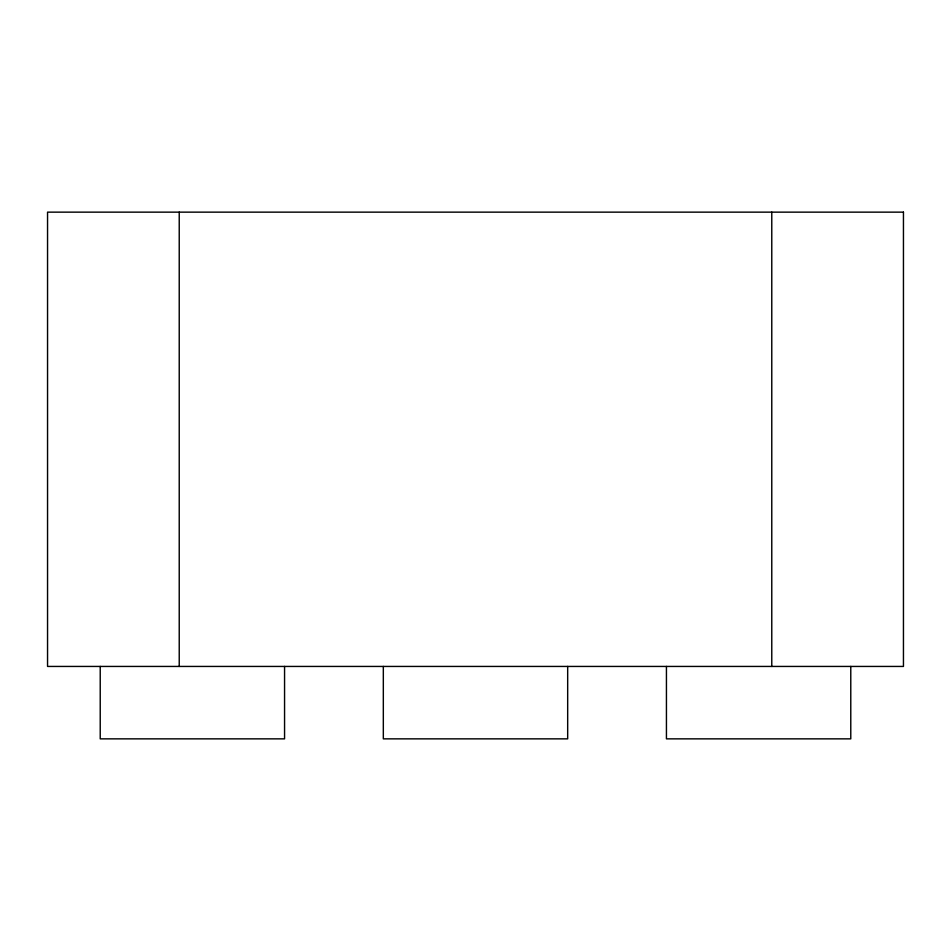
<?xml version="1.0" encoding="UTF-8"?>
<svg xmlns="http://www.w3.org/2000/svg" width="951" height="951" viewBox="0 0 951 951"><rect width="100%" height="100%" fill="white"/><g stroke="black" fill="none" stroke-linecap="round" stroke-linejoin="round"><path stroke-width="1.43" d="M850.776 666.437L850.776 738.856L666.437 738.856L666.437 666.437M771.772 212.144L771.772 666.437M567.676 666.437L567.676 738.856L383.324 738.856L383.324 666.437M284.563 666.437L284.563 738.856L100.224 738.856L100.224 666.437M179.228 212.144L179.228 666.437M903.45 212.144L47.55 212.144L47.55 666.437L903.45 666.437L903.45 212.144"/></g></svg>
